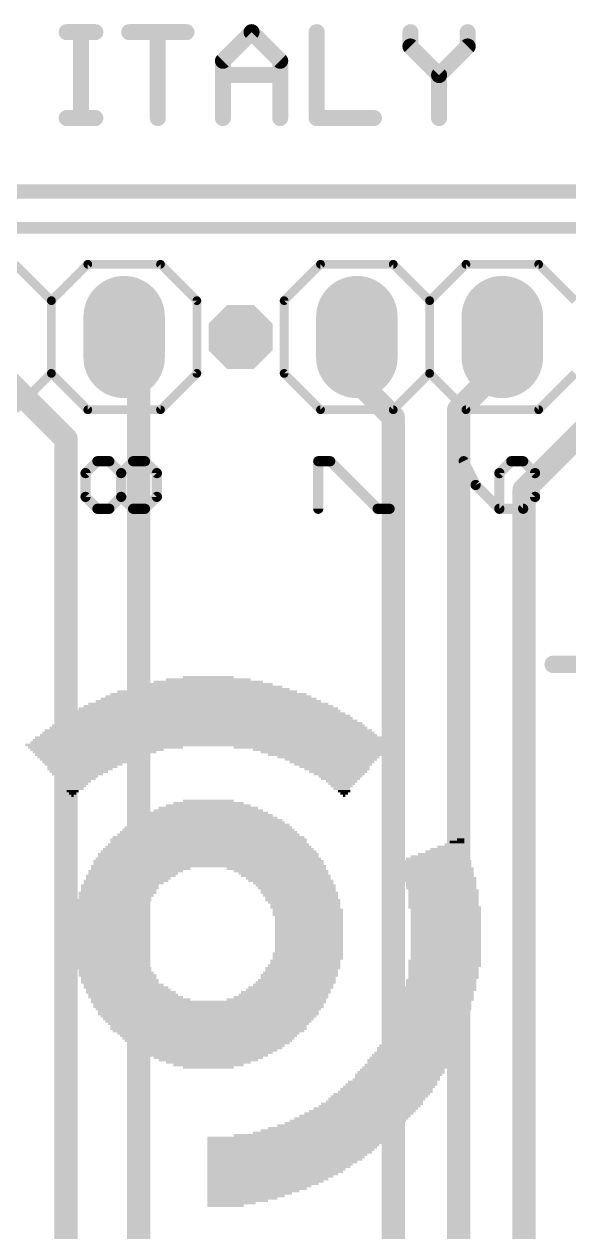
# Model space of a CAD drawing. Extents: x -20 to 130, y -23 to 56.
# Drawn here: x 39.91 to 49.42, y 35.18 to 56.26 of the extents above; entities that cross this region are included whole.
import ezdxf

# ---------------------------------------------------------------- set-up
doc = ezdxf.new("R2010")
doc.units = 0
for name, color, linetype in [('1', 22, 'CONTINUOUS'), ('16', 175, 'CONTINUOUS'), ('17', 82, 'CONTINUOUS'), ('18', 2, 'CONTINUOUS'), ('20', 7, 'CONTINUOUS'), ('21', 253, 'CONTINUOUS')]:
    doc.layers.add(name, color=color, linetype=linetype)

# ---------------------------------------------------------------- blocks, each defined once
blk = doc.blocks.new('RECT')
blk.add_solid([(-0.5, -0.5), (0.5, -0.5), (-0.5, 0.5), (0.5, 0.5)])
blk = doc.blocks.new('LONGP50')
at = {"const_width": 1}
blk.add_lwpolyline([(-0.25, 0), (0.25, 0)], dxfattribs=at)
at = {"const_width": 0.5}
for points in [[(-0.25, 0.25, 1), (-0.25, -0.25)], [(0.25, -0.25, 1), (0.25, 0.25)]]:
    blk.add_lwpolyline(points, format="xyb", dxfattribs=at)
blk = doc.blocks.new('OCTAGONV')
at = {"const_width": 0.5}
blk.add_lwpolyline([(-0.25, -0.1036), (-0.25, 0.1036), (-0.1036, 0.25), (0.1036, 0.25), (0.25, 0.1036), (0.25, -0.1036), (0.1036, -0.25), (-0.1036, -0.25), (-0.25, -0.1036), (-0.25, 0.1036)], dxfattribs=at)

msp = doc.modelspace()

# ---------------------------------------------------------------- linework, layer by layer
at = {"layer": '1', "const_width": 0.2032}
msp.add_lwpolyline([(0.635, 52.705), (67.945, 52.705)], dxfattribs=at)
at = {"layer": '16'}
for points, const_width in [([(0.635, 52.705), (67.691, 52.705)], 0.2032), ([(41.656, 50.292), (41.656, 50.8)], 0.4064), ([(45.72, 50.038), (45.72, 50.8)], 0.4064), ([(48.26, 50.292), (48.26, 50.8)], 0.4064), ([(40.64, 49.022), (39.116, 50.546)], 0.4064), ([(41.91, 50.546), (41.656, 50.292)], 0.4064), ([(41.91, 29.845), (41.91, 50.546)], 0.4064), ([(47.498, 49.53), (48.26, 50.292)], 0.4064), ([(48.641, 48.133), (50.8, 50.292)], 0.4064), ([(46.355, 49.403), (45.72, 50.038)], 0.4064), ([(46.355, 33.02), (46.355, 49.403)], 0.4064), ([(47.498, 32.893), (47.498, 49.53)], 0.4064), ([(40.64, 29.845), (40.64, 49.022)], 0.4064), ([(48.641, 32.766), (48.641, 48.133)], 0.4064)]:
    msp.add_lwpolyline(points, dxfattribs=dict(at, const_width=const_width))
at = {"layer": '16', "const_width": 0.2032}
for points in [[(41.7576, 50.8, 1), (41.5544, 50.8)], [(45.8216, 50.8, 1), (45.6184, 50.8)], [(48.3616, 50.8, 1), (48.1584, 50.8)], [(42.0116, 50.546, 1), (41.8084, 50.546)], [(41.9818, 50.4742, 1), (41.8382, 50.6178)], [(41.5544, 50.292, 1), (41.7576, 50.292)], [(41.5842, 50.3638, 1), (41.7278, 50.2202)], [(48.1584, 50.292, 1), (48.3616, 50.292)], [(48.3318, 50.2202, 1), (48.1882, 50.3638)], [(45.7918, 50.1098, 1), (45.6482, 49.9662)], [(45.6184, 50.038, 1), (45.8216, 50.038)], [(46.4566, 49.403, 1), (46.2534, 49.403)], [(46.2832, 49.3312, 1), (46.4268, 49.4748)], [(47.5996, 49.53, 1), (47.3964, 49.53)], [(47.4262, 49.6018, 1), (47.5698, 49.4582)], [(40.7416, 49.022, 1), (40.5384, 49.022)], [(40.5682, 48.9502, 1), (40.7118, 49.0938)], [(48.7426, 48.133, 1), (48.5394, 48.133)], [(48.5692, 48.2048, 1), (48.7128, 48.0612)]]:
    msp.add_lwpolyline(points, format="xyb", dxfattribs=at)
at = {"layer": '20', "const_width": 0.254}
msp.add_lwpolyline([(1, 53.34), (64.516, 53.34)], dxfattribs=at)
at = {"layer": '21'}
for points, const_width in [([(40.6527, 56.1226), (41.1527, 56.1226)], 0.2794), ([(40.9027, 54.6227), (40.9027, 56.1226)], 0.2794), ([(41.7441, 56.1226), (42.7441, 56.1226)], 0.2794), ([(42.2441, 54.6227), (42.2441, 56.1226)], 0.2794), ([(43.3813, 55.6226), (43.8813, 56.1226)], 0.2794), ([(43.8813, 56.1226), (44.3812, 55.6226)], 0.2794), ([(45.0185, 56.1226), (45.0185, 54.6227)], 0.2794), ([(46.6556, 56.1226), (46.6556, 55.8726)], 0.2794), ([(47.6555, 55.8726), (47.6555, 56.1226)], 0.2794), ([(46.6556, 55.8726), (47.1556, 55.3726)], 0.2794), ([(47.1556, 55.3726), (47.6555, 55.8726)], 0.2794), ([(43.3813, 54.6227), (43.3813, 55.6226)], 0.2794), ([(44.3812, 55.6226), (44.3812, 54.6227)], 0.2794), ([(43.3813, 55.3726), (44.3812, 55.3726)], 0.2794), ([(47.1556, 55.3726), (47.1556, 54.6227)], 0.2794), ([(40.6527, 54.6227), (41.1527, 54.6227)], 0.2794), ([(45.0185, 54.6227), (46.0184, 54.6227)], 0.2794), ([(39.751, 52.07), (40.386, 51.435)], 0.1524), ([(40.386, 51.435), (41.021, 52.07)], 0.1524), ([(41.021, 52.07), (42.291, 52.07)], 0.1524), ([(42.926, 51.435), (42.291, 52.07)], 0.1524), ([(44.45, 51.435), (45.085, 52.07)], 0.1524), ([(45.085, 52.07), (46.355, 52.07)], 0.1524), ([(46.99, 51.435), (46.355, 52.07)], 0.1524), ([(46.99, 51.435), (47.625, 52.07)], 0.1524), ([(47.625, 52.07), (48.895, 52.07)], 0.1524), ([(49.53, 51.435), (48.895, 52.07)], 0.1524), ([(40.386, 50.165), (40.386, 51.435)], 0.1524), ([(42.926, 50.165), (42.926, 51.435)], 0.1524), ([(44.45, 50.165), (44.45, 51.435)], 0.1524), ([(46.99, 50.165), (46.99, 51.435)], 0.1524), ([(40.386, 50.165), (39.751, 49.53)], 0.1524), ([(41.021, 49.53), (40.386, 50.165)], 0.1524), ([(42.291, 49.53), (42.926, 50.165)], 0.1524), ([(45.085, 49.53), (44.45, 50.165)], 0.1524), ([(46.355, 49.53), (46.99, 50.165)], 0.1524), ([(47.625, 49.53), (46.99, 50.165)], 0.1524), ([(48.895, 49.53), (49.53, 50.165)], 0.1524), ([(42.291, 49.53), (41.021, 49.53)], 0.1524), ([(46.355, 49.53), (45.085, 49.53)], 0.1524), ([(48.895, 49.53), (47.625, 49.53)], 0.1524), ([(40.9818, 48.424), (41.1894, 48.6316)], 0.1778), ([(41.1894, 48.6316), (41.3971, 48.6316)], 0.1778), ([(41.3971, 48.6316), (41.6047, 48.424)], 0.1778), ([(41.6047, 48.424), (41.8123, 48.6316)], 0.1778), ([(41.8123, 48.6316), (42.0199, 48.6316)], 0.1778), ([(42.0199, 48.6316), (42.2275, 48.424)], 0.1778), ([(45.0458, 47.8012), (45.0458, 48.6316)], 0.1778), ([(45.0458, 48.6316), (45.2534, 48.6316)], 0.1778), ([(45.2534, 48.6316), (46.0839, 47.8012)], 0.1778), ([(47.5858, 48.6316), (47.7934, 48.2164)], 0.1778), ([(48.4163, 48.6316), (48.2087, 48.424)], 0.1778), ([(48.6239, 48.6316), (48.4163, 48.6316)], 0.1778), ([(48.8315, 48.424), (48.6239, 48.6316)], 0.1778), ([(40.9818, 48.0088), (40.9818, 48.424)], 0.1778), ([(41.6047, 48.0088), (41.6047, 48.424)], 0.1778), ([(42.2275, 48.424), (42.2275, 48.0088)], 0.1778), ([(48.2087, 48.424), (48.2087, 47.8012)], 0.1778), ([(48.8315, 48.0088), (48.8315, 48.424)], 0.1778), ([(47.7934, 48.2164), (48.2087, 47.8012)], 0.1778), ([(41.1894, 47.8012), (40.9818, 48.0088)], 0.1778), ([(41.6047, 48.0088), (41.3971, 47.8012)], 0.1778), ([(41.8123, 47.8012), (41.6047, 48.0088)], 0.1778), ([(42.2275, 48.0088), (42.0199, 47.8012)], 0.1778), ([(48.6239, 47.8012), (48.8315, 48.0088)], 0.1778), ([(41.3971, 47.8012), (41.1894, 47.8012)], 0.1778), ([(42.0199, 47.8012), (41.8123, 47.8012)], 0.1778), ([(46.0839, 47.8012), (46.2915, 47.8012)], 0.1778), ([(48.2087, 47.8012), (48.6239, 47.8012)], 0.1778), ([(57.277, 45.085), (49.149, 45.085)], 0.3048)]:
    msp.add_lwpolyline(points, dxfattribs=dict(at, const_width=const_width))
for points, const_width in [([(40.6527, 56.1924, 1), (40.6527, 56.0527)], 0.1397), ([(40.9725, 56.1226, 1), (40.8328, 56.1226)], 0.1397), ([(41.1527, 56.0527, 1), (41.1527, 56.1924)], 0.1397), ([(41.7441, 56.1924, 1), (41.7441, 56.0527)], 0.1397), ([(42.3139, 56.1226, 1), (42.1742, 56.1226)], 0.1397), ([(42.7441, 56.0527, 1), (42.7441, 56.1924)], 0.1397), ([(43.9306, 56.172, 1), (43.8319, 56.0732)], 0.1397), ([(43.9306, 56.0732, 1), (43.8319, 56.172)], 0.1397), ([(45.0883, 56.1226, 1), (44.9486, 56.1226)], 0.1397), ([(46.7255, 56.1226, 1), (46.5858, 56.1226)], 0.1397), ([(47.7254, 56.1226, 1), (47.5857, 56.1226)], 0.1397), ([(46.705, 55.922, 1), (46.6062, 55.8232)], 0.1397), ([(46.5858, 55.8726, 1), (46.7255, 55.8726)], 0.1397), ([(47.5857, 55.8726, 1), (47.7254, 55.8726)], 0.1397), ([(47.7049, 55.8232, 1), (47.6061, 55.922)], 0.1397), ([(43.4511, 55.6226, 1), (43.3114, 55.6226)], 0.1397), ([(43.3319, 55.672, 1), (43.4307, 55.5732)], 0.1397), ([(44.4511, 55.6226, 1), (44.3114, 55.6226)], 0.1397), ([(44.3318, 55.5732, 1), (44.4306, 55.672)], 0.1397), ([(43.3813, 55.4425, 1), (43.3813, 55.3028)], 0.1397), ([(44.3812, 55.3028, 1), (44.3812, 55.4425)], 0.1397), ([(47.2254, 55.3726, 1), (47.0857, 55.3726)], 0.1397), ([(47.1062, 55.422, 1), (47.205, 55.3232)], 0.1397), ([(47.1062, 55.3232, 1), (47.205, 55.422)], 0.1397), ([(40.6527, 54.6926, 1), (40.6527, 54.5528)], 0.1397), ([(40.8328, 54.6227, 1), (40.9725, 54.6227)], 0.1397), ([(41.1527, 54.5528, 1), (41.1527, 54.6926)], 0.1397), ([(42.1742, 54.6227, 1), (42.3139, 54.6227)], 0.1397), ([(43.3114, 54.6227, 1), (43.4511, 54.6227)], 0.1397), ([(44.3114, 54.6227, 1), (44.4511, 54.6227)], 0.1397), ([(45.0185, 54.6926, 1), (45.0185, 54.5528)], 0.1397), ([(44.9486, 54.6227, 1), (45.0883, 54.6227)], 0.1397), ([(46.0184, 54.5528, 1), (46.0184, 54.6926)], 0.1397), ([(47.0857, 54.6227, 1), (47.2254, 54.6227)], 0.1397), ([(41.021, 52.1081, 1), (41.021, 52.0319)], 0.0762), ([(41.0479, 52.0431, 1), (40.9941, 52.0969)], 0.0762), ([(42.3179, 52.0969, 1), (42.2641, 52.0431)], 0.0762), ([(42.291, 52.0319, 1), (42.291, 52.1081)], 0.0762), ([(45.085, 52.1081, 1), (45.085, 52.0319)], 0.0762), ([(45.1119, 52.0431, 1), (45.0581, 52.0969)], 0.0762), ([(46.3819, 52.0969, 1), (46.3281, 52.0431)], 0.0762), ([(46.355, 52.0319, 1), (46.355, 52.1081)], 0.0762), ([(47.625, 52.1081, 1), (47.625, 52.0319)], 0.0762), ([(47.6519, 52.0431, 1), (47.5981, 52.0969)], 0.0762), ([(48.9219, 52.0969, 1), (48.8681, 52.0431)], 0.0762), ([(48.895, 52.0319, 1), (48.895, 52.1081)], 0.0762), ([(40.4241, 51.435, 1), (40.3479, 51.435)], 0.0762), ([(40.3591, 51.4619, 1), (40.4129, 51.4081)], 0.0762), ([(40.3591, 51.4081, 1), (40.4129, 51.4619)], 0.0762), ([(42.9641, 51.435, 1), (42.8879, 51.435)], 0.0762), ([(42.8991, 51.4081, 1), (42.9529, 51.4619)], 0.0762), ([(44.4881, 51.435, 1), (44.4119, 51.435)], 0.0762), ([(44.4231, 51.4619, 1), (44.4769, 51.4081)], 0.0762), ([(47.0281, 51.435, 1), (46.9519, 51.435)], 0.0762), ([(46.9631, 51.4619, 1), (47.0169, 51.4081)], 0.0762), ([(46.9631, 51.4081, 1), (47.0169, 51.4619)], 0.0762), ([(40.3479, 50.165, 1), (40.4241, 50.165)], 0.0762), ([(40.4129, 50.1919, 1), (40.3591, 50.1381)], 0.0762), ([(40.4129, 50.1381, 1), (40.3591, 50.1919)], 0.0762), ([(42.8879, 50.165, 1), (42.9641, 50.165)], 0.0762), ([(42.9529, 50.1381, 1), (42.8991, 50.1919)], 0.0762), ([(44.4119, 50.165, 1), (44.4881, 50.165)], 0.0762), ([(44.4769, 50.1919, 1), (44.4231, 50.1381)], 0.0762), ([(46.9519, 50.165, 1), (47.0281, 50.165)], 0.0762), ([(47.0169, 50.1919, 1), (46.9631, 50.1381)], 0.0762), ([(47.0169, 50.1381, 1), (46.9631, 50.1919)], 0.0762), ([(41.021, 49.5681, 1), (41.021, 49.4919)], 0.0762), ([(40.9941, 49.5031, 1), (41.0479, 49.5569)], 0.0762), ([(42.2641, 49.5569, 1), (42.3179, 49.5031)], 0.0762), ([(42.291, 49.4919, 1), (42.291, 49.5681)], 0.0762), ([(45.085, 49.5681, 1), (45.085, 49.4919)], 0.0762), ([(45.0581, 49.5031, 1), (45.1119, 49.5569)], 0.0762), ([(46.3281, 49.5569, 1), (46.3819, 49.5031)], 0.0762), ([(46.355, 49.4919, 1), (46.355, 49.5681)], 0.0762), ([(47.625, 49.5681, 1), (47.625, 49.4919)], 0.0762), ([(47.5981, 49.5031, 1), (47.6519, 49.5569)], 0.0762), ([(48.8681, 49.5569, 1), (48.9219, 49.5031)], 0.0762), ([(48.895, 49.4919, 1), (48.895, 49.5681)], 0.0762), ([(41.1894, 48.6761, 1), (41.1894, 48.5872)], 0.0889), ([(41.2209, 48.6002, 1), (41.158, 48.663)], 0.0889), ([(41.4285, 48.663, 1), (41.3656, 48.6002)], 0.0889), ([(41.3971, 48.5872, 1), (41.3971, 48.6761)], 0.0889), ([(41.8123, 48.6761, 1), (41.8123, 48.5872)], 0.0889), ([(41.8437, 48.6002, 1), (41.7809, 48.663)], 0.0889), ([(42.0513, 48.663, 1), (41.9885, 48.6002)], 0.0889), ([(42.0199, 48.5872, 1), (42.0199, 48.6761)], 0.0889), ([(45.0458, 48.6761, 1), (45.0458, 48.5872)], 0.0889), ([(45.0903, 48.6316, 1), (45.0014, 48.6316)], 0.0889), ([(45.2849, 48.663, 1), (45.222, 48.6002)], 0.0889), ([(45.2534, 48.5872, 1), (45.2534, 48.6761)], 0.0889), ([(47.6256, 48.6515, 1), (47.5461, 48.6117)], 0.0889), ([(48.4163, 48.6761, 1), (48.4163, 48.5872)], 0.0889), ([(48.4477, 48.6002, 1), (48.3849, 48.663)], 0.0889), ([(48.6553, 48.663, 1), (48.5925, 48.6002)], 0.0889), ([(48.6239, 48.5872, 1), (48.6239, 48.6761)], 0.0889), ([(41.0263, 48.424, 1), (40.9374, 48.424)], 0.0889), ([(40.9504, 48.4554, 1), (41.0133, 48.3926)], 0.0889), ([(41.6491, 48.424, 1), (41.5602, 48.424)], 0.0889), ([(41.5732, 48.4554, 1), (41.6361, 48.3926)], 0.0889), ([(41.5732, 48.3926, 1), (41.6361, 48.4554)], 0.0889), ([(42.2719, 48.424, 1), (42.1831, 48.424)], 0.0889), ([(42.1961, 48.3926, 1), (42.2589, 48.4554)], 0.0889), ([(48.2531, 48.424, 1), (48.1642, 48.424)], 0.0889), ([(48.1772, 48.4554, 1), (48.2401, 48.3926)], 0.0889), ([(48.876, 48.424, 1), (48.7871, 48.424)], 0.0889), ([(48.8001, 48.3926, 1), (48.8629, 48.4554)], 0.0889), ([(47.8249, 48.2478, 1), (47.762, 48.185)], 0.0889), ([(41.0133, 48.0402, 1), (40.9504, 47.9774)], 0.0889), ([(41.6361, 48.0402, 1), (41.5732, 47.9774)], 0.0889), ([(41.6361, 47.9774, 1), (41.5732, 48.0402)], 0.0889), ([(42.2589, 47.9774, 1), (42.1961, 48.0402)], 0.0889), ([(47.7537, 48.1965, 1), (47.8332, 48.2363)], 0.0889), ([(48.8629, 47.9774, 1), (48.8001, 48.0402)], 0.0889), ([(40.9374, 48.0088, 1), (41.0263, 48.0088)], 0.0889), ([(41.1894, 47.8456, 1), (41.1894, 47.7567)], 0.0889), ([(41.158, 47.7697, 1), (41.2209, 47.8326)], 0.0889), ([(41.3656, 47.8326, 1), (41.4285, 47.7697)], 0.0889), ([(41.3971, 47.7567, 1), (41.3971, 47.8456)], 0.0889), ([(41.5602, 48.0088, 1), (41.6491, 48.0088)], 0.0889), ([(41.8123, 47.8456, 1), (41.8123, 47.7567)], 0.0889), ([(41.7809, 47.7697, 1), (41.8437, 47.8326)], 0.0889), ([(41.9885, 47.8326, 1), (42.0513, 47.7697)], 0.0889), ([(42.0199, 47.7567, 1), (42.0199, 47.8456)], 0.0889), ([(42.1831, 48.0088, 1), (42.2719, 48.0088)], 0.0889), ([(46.0839, 47.8456, 1), (46.0839, 47.7567)], 0.0889), ([(46.0525, 47.7697, 1), (46.1153, 47.8326)], 0.0889), ([(46.2915, 47.7567, 1), (46.2915, 47.8456)], 0.0889), ([(48.2087, 47.8456, 1), (48.2087, 47.7567)], 0.0889), ([(48.1772, 47.7697, 1), (48.2401, 47.8326)], 0.0889), ([(48.5925, 47.8326, 1), (48.6553, 47.7697)], 0.0889), ([(48.6239, 47.7567, 1), (48.6239, 47.8456)], 0.0889), ([(48.7871, 48.0088, 1), (48.876, 48.0088)], 0.0889), ([(45.0014, 47.8012, 1), (45.0903, 47.8012)], 0.0889), ([(48.1642, 47.8012, 1), (48.2531, 47.8012)], 0.0889), ([(49.149, 45.1612, 1), (49.149, 45.0088)], 0.1524)]:
    msp.add_lwpolyline(points, format="xyb", dxfattribs=dict(at, const_width=const_width))

# ---------------------------------------------------------------- block references
at = {"layer": '17', "xscale": 1.4224, "yscale": 1.4224, "rotation": 270}
for p in [(41.656, 50.8), (41.656, 50.8), (45.72, 50.8), (45.72, 50.8), (48.26, 50.8), (48.26, 50.8)]:
    msp.add_blockref('LONGP50', p, dxfattribs=at)
at = {"layer": '18', "xscale": 1.1176, "yscale": 1.1176}
msp.add_blockref('OCTAGONV', (43.688, 50.8), dxfattribs=at)
msp.add_blockref('OCTAGONV', (43.688, 50.8), dxfattribs=at)
at = {"layer": '21'}
for p, xscale, yscale in [((43.1279, 44.704), 2.5832, 0.0213), ((43.1063, 44.7463), 2.286, 0.0211), ((43.1063, 44.7252), 2.286, 0.0211), ((43.1267, 44.7887), 1.905, 0.0211), ((43.1267, 44.7675), 1.905, 0.0213), ((43.1279, 44.831), 1.4808, 0.0213), ((43.1279, 44.8098), 1.4808, 0.0211), ((43.1267, 44.8733), 0.889, 0.0211), ((43.1267, 44.8522), 0.889, 0.0211), ((43.1279, 44.4923), 3.7668, 0.0211), ((43.1279, 44.5347), 3.5992, 0.0211), ((43.1279, 44.5135), 3.5992, 0.0213), ((43.1267, 44.577), 3.429, 0.0213), ((43.1267, 44.5558), 3.429, 0.0211), ((43.1063, 44.6193), 3.1344, 0.0211), ((43.1063, 44.5982), 3.1344, 0.0211), ((43.1279, 44.6617), 2.8372, 0.0211), ((43.1279, 44.6405), 2.8372, 0.0213), ((43.1279, 44.6828), 2.5832, 0.0211), ((43.1267, 44.2807), 4.6126, 0.0211), ((43.1279, 44.323), 4.5288, 0.0213), ((43.1279, 44.3018), 4.5288, 0.0211), ((43.1279, 44.3653), 4.3612, 0.0211), ((43.1279, 44.3442), 4.3612, 0.0211), ((43.1267, 44.4077), 4.191, 0.0211), ((43.1267, 44.3865), 4.191, 0.0213), ((43.1267, 44.45), 3.937, 0.0213), ((43.1267, 44.4288), 3.937, 0.0211), ((43.1279, 44.4712), 3.7668, 0.0211), ((43.1279, 44.069), 5.3772, 0.0213), ((43.1267, 44.1113), 5.207, 0.0211), ((43.1267, 44.0902), 5.207, 0.0211), ((43.1279, 44.1537), 5.0368, 0.0211), ((43.1279, 44.1325), 5.0368, 0.0213), ((43.1267, 44.196), 4.953, 0.0213), ((43.1267, 44.1748), 4.953, 0.0211), ((43.1267, 44.2383), 4.7854, 0.0211), ((43.1267, 44.2172), 4.7854, 0.0211), ((43.1267, 44.2595), 4.6126, 0.0213), ((43.1279, 43.8573), 5.8852, 0.0211), ((43.1279, 43.8997), 5.7988, 0.0211), ((43.1279, 43.8785), 5.7988, 0.0213), ((43.1267, 43.942), 5.715, 0.0213), ((43.1267, 43.9208), 5.715, 0.0211), ((43.1279, 43.9843), 5.5448, 0.0211), ((43.1279, 43.9632), 5.5448, 0.0211), ((43.1267, 44.0267), 5.461, 0.0211), ((43.1267, 44.0055), 5.461, 0.0213), ((43.1279, 44.0478), 5.3772, 0.0211), ((43.1063, 43.688), 6.35, 0.0213), ((43.1063, 43.6668), 6.35, 0.0211), ((41.3283, 43.6457), 2.7076, 0.0211), ((43.1267, 43.7303), 6.223, 0.0211), ((43.1267, 43.7092), 6.223, 0.0211), ((43.1279, 43.7727), 6.1392, 0.0211), ((43.1279, 43.7515), 6.1392, 0.0213), ((43.1279, 43.815), 6.0528, 0.0213), ((43.1279, 43.7938), 6.0528, 0.0211), ((43.1279, 43.8362), 5.8852, 0.0211), ((44.9263, 43.6457), 2.7102, 0.0211), ((41.3283, 43.6245), 2.7076, 0.0213), ((41.1797, 43.6033), 2.3292, 0.0211), ((41.1797, 43.5822), 2.3292, 0.0211), ((41.1378, 43.561), 2.159, 0.0213), ((41.1378, 43.5398), 2.159, 0.0211), ((41.0959, 43.5187), 1.9888, 0.0211), ((41.0959, 43.4975), 1.9888, 0.0213), ((41.0312, 43.4763), 1.778, 0.0211), ((41.0312, 43.4552), 1.778, 0.0211), ((40.9893, 43.434), 1.6078, 0.0213), ((44.9263, 43.6245), 2.7102, 0.0213), ((45.0736, 43.6033), 2.3292, 0.0211), ((45.0736, 43.5822), 2.3292, 0.0211), ((45.118, 43.561), 2.159, 0.0213), ((45.118, 43.5398), 2.159, 0.0211), ((45.1599, 43.5187), 1.9888, 0.0211), ((45.1599, 43.4975), 1.9888, 0.0213), ((45.2222, 43.4763), 1.778, 0.0211), ((45.2222, 43.4552), 1.778, 0.0211), ((45.2653, 43.434), 1.6104, 0.0213), ((40.9893, 43.4128), 1.6078, 0.0211), ((40.9689, 43.3917), 1.4808, 0.0211), ((40.9689, 43.3705), 1.4808, 0.0213), ((40.9473, 43.3493), 1.3564, 0.0211), ((40.9473, 43.3282), 1.3564, 0.0211), ((40.8838, 43.2647), 1.143, 0.0211), ((40.8838, 43.2435), 1.143, 0.0213), ((40.9258, 43.307), 1.2268, 0.0213), ((40.9258, 43.2858), 1.2268, 0.0211), ((40.8635, 43.2223), 1.016, 0.0211), ((45.2653, 43.4128), 1.6104, 0.0211), ((45.2869, 43.3917), 1.4808, 0.0211), ((45.2869, 43.3705), 1.4808, 0.0213), ((45.3073, 43.3493), 1.3538, 0.0211), ((45.3073, 43.3282), 1.3538, 0.0211), ((45.3288, 43.307), 1.2294, 0.0213), ((45.3288, 43.2858), 1.2294, 0.0211), ((45.372, 43.2647), 1.143, 0.0211), ((45.372, 43.2435), 1.143, 0.0213), ((45.3923, 43.2223), 1.016, 0.0211), ((40.8635, 43.2012), 1.016, 0.0211), ((40.8407, 43.18), 0.889, 0.0213), ((40.8407, 43.1588), 0.889, 0.0211), ((40.8203, 43.1377), 0.762, 0.0211), ((40.8203, 43.1165), 0.762, 0.0213), ((40.8203, 43.0953), 0.6756, 0.0211), ((40.8203, 43.0742), 0.6756, 0.0211), ((40.7988, 43.053), 0.5512, 0.0213), ((40.7988, 43.0318), 0.5512, 0.0211), ((40.7988, 43.0107), 0.4648, 0.0211), ((45.3923, 43.2012), 1.016, 0.0211), ((45.4127, 43.18), 0.889, 0.0213), ((45.4127, 43.1588), 0.889, 0.0211), ((45.4355, 43.1377), 0.762, 0.0211), ((45.4355, 43.1165), 0.762, 0.0213), ((45.4342, 43.0953), 0.6782, 0.0211), ((45.4342, 43.0742), 0.6782, 0.0211), ((45.4558, 43.053), 0.5486, 0.0213), ((45.4558, 43.0318), 0.5486, 0.0211), ((45.4558, 43.0107), 0.4674, 0.0211), ((40.7988, 42.9895), 0.4648, 0.0213), ((40.8, 42.9683), 0.381, 0.0211), ((40.8, 42.9472), 0.381, 0.0211), ((40.7568, 42.8837), 0.2134, 0.0211), ((40.7568, 42.8625), 0.2134, 0.0213), ((40.7988, 42.926), 0.2972, 0.0213), ((40.7988, 42.9048), 0.2972, 0.0211), ((40.7568, 42.8413), 0.127, 0.0211), ((40.7568, 42.8202), 0.127, 0.0211), ((40.7556, 42.799), 0.0432, 0.0213), ((45.4558, 42.9895), 0.4674, 0.0213), ((45.4558, 42.9683), 0.381, 0.0211), ((45.4558, 42.9472), 0.381, 0.0211), ((45.4558, 42.926), 0.2946, 0.0213), ((45.4558, 42.9048), 0.2946, 0.0211), ((45.4978, 42.8837), 0.2108, 0.0211), ((45.4978, 42.8625), 0.2108, 0.0213), ((45.4978, 42.8413), 0.1295, 0.0211), ((45.4978, 42.8202), 0.1295, 0.0211), ((45.4978, 42.799), 0.0432, 0.0213), ((40.7556, 42.7778), 0.0432, 0.0211), ((43.1279, 42.5873), 1.7348, 0.0211), ((43.1279, 42.6297), 1.4808, 0.0211), ((43.1279, 42.6085), 1.4808, 0.0213), ((43.1279, 42.672), 1.2268, 0.0213), ((43.1279, 42.6508), 1.2268, 0.0211), ((43.1267, 42.7143), 0.889, 0.0211), ((43.1267, 42.6932), 0.889, 0.0211), ((45.4978, 42.7778), 0.0432, 0.0211), ((43.1279, 42.3757), 2.5832, 0.0211), ((43.1267, 42.418), 2.413, 0.0213), ((43.1267, 42.3968), 2.413, 0.0211), ((43.1279, 42.4603), 2.2428, 0.0211), ((43.1279, 42.4392), 2.2428, 0.0211), ((43.1279, 42.5027), 2.0752, 0.0211), ((43.1279, 42.4815), 2.0752, 0.0213), ((43.1267, 42.545), 1.905, 0.0213), ((43.1267, 42.5238), 1.905, 0.0211), ((43.1279, 42.5662), 1.7348, 0.0211), ((43.1279, 42.164), 3.0912, 0.0213), ((43.1279, 42.2063), 3.0048, 0.0211), ((43.1279, 42.1852), 3.0048, 0.0211), ((43.1267, 42.2487), 2.921, 0.0211), ((43.1267, 42.2275), 2.921, 0.0213), ((43.1279, 42.291), 2.8372, 0.0213), ((43.1279, 42.2698), 2.8372, 0.0211), ((43.1267, 42.3333), 2.667, 0.0211), ((43.1267, 42.3122), 2.667, 0.0211), ((43.1279, 42.3545), 2.5832, 0.0213), ((43.1279, 41.9523), 3.5128, 0.0211), ((43.1267, 42.037), 3.429, 0.0213), ((43.1267, 42.0158), 3.429, 0.0211), ((43.1267, 41.9947), 3.429, 0.0211), ((43.1267, 41.9735), 3.429, 0.0213), ((43.1279, 42.0793), 3.3452, 0.0211), ((43.1279, 42.0582), 3.3452, 0.0211), ((43.1267, 42.1217), 3.175, 0.0211), ((43.1267, 42.1005), 3.175, 0.0213), ((43.1279, 42.1428), 3.0912, 0.0211), ((47.4243, 41.9523), 0.3404, 0.0211), ((47.4675, 41.9947), 0.254, 0.0211), ((47.4675, 41.9735), 0.254, 0.0213), ((47.531, 42.037), 0.127, 0.0213), ((47.531, 42.0158), 0.127, 0.0211), ((43.1279, 41.783), 3.8532, 0.0213), ((43.1279, 41.7618), 3.8532, 0.0211), ((43.1279, 41.7407), 3.8532, 0.0211), ((43.1279, 41.8253), 3.7668, 0.0211), ((43.1279, 41.8042), 3.7668, 0.0211), ((43.1267, 41.8677), 3.683, 0.0211), ((43.1267, 41.8465), 3.683, 0.0213), ((43.1279, 41.91), 3.5992, 0.0213), ((43.1279, 41.8888), 3.5992, 0.0211), ((43.1279, 41.9312), 3.5128, 0.0211), ((47.1703, 41.7407), 1.016, 0.0211), ((47.2338, 41.783), 0.889, 0.0213), ((47.2338, 41.7618), 0.889, 0.0211), ((47.2758, 41.8253), 0.7188, 0.0211), ((47.2758, 41.8042), 0.7188, 0.0211), ((47.3177, 41.8677), 0.635, 0.0211), ((47.3177, 41.8465), 0.635, 0.0213), ((47.3812, 41.91), 0.508, 0.0213), ((47.3812, 41.8888), 0.508, 0.0211), ((47.4243, 41.9312), 0.3404, 0.0211), ((43.1279, 41.5713), 4.1072, 0.0211), ((43.1279, 41.5502), 4.1072, 0.0211), ((41.9417, 41.529), 1.7348, 0.0213), ((43.1279, 41.656), 4.0208, 0.0213), ((43.1279, 41.6348), 4.0208, 0.0211), ((43.1279, 41.6137), 4.0208, 0.0211), ((43.1279, 41.5925), 4.0208, 0.0213), ((43.1267, 41.6983), 3.937, 0.0211), ((43.1267, 41.6772), 3.937, 0.0211), ((43.1279, 41.7195), 3.8532, 0.0213), ((44.3128, 41.529), 1.7374, 0.0213), ((47.0865, 41.656), 1.27, 0.0213), ((47.0865, 41.6348), 1.27, 0.0211), ((47.0865, 41.6137), 1.27, 0.0211), ((47.0865, 41.5925), 1.27, 0.0213), ((47.1068, 41.5713), 1.2294, 0.0211), ((47.1068, 41.5502), 1.2294, 0.0211), ((47.1272, 41.529), 1.27, 0.0213), ((47.1284, 41.6983), 1.0998, 0.0211), ((47.1284, 41.6772), 1.0998, 0.0211), ((47.1703, 41.7195), 1.016, 0.0213), ((41.6878, 41.3173), 1.4808, 0.0211), ((41.7728, 41.402), 1.5646, 0.0213), ((41.7728, 41.3808), 1.5646, 0.0211), ((41.7309, 41.3597), 1.4808, 0.0211), ((41.7309, 41.3385), 1.4808, 0.0213), ((41.8567, 41.4867), 1.651, 0.0211), ((41.8567, 41.4655), 1.651, 0.0213), ((41.8148, 41.4443), 1.5672, 0.0211), ((41.8148, 41.4232), 1.5672, 0.0211), ((41.9417, 41.5078), 1.7348, 0.0211), ((44.3128, 41.5078), 1.7374, 0.0211), ((44.3967, 41.4867), 1.651, 0.0211), ((44.3967, 41.4655), 1.651, 0.0213), ((44.4398, 41.4443), 1.5646, 0.0211), ((44.4398, 41.4232), 1.5646, 0.0211), ((44.4818, 41.402), 1.5672, 0.0213), ((44.4818, 41.3808), 1.5672, 0.0211), ((44.5237, 41.3597), 1.4834, 0.0211), ((44.5237, 41.3385), 1.4834, 0.0213), ((44.5668, 41.3173), 1.4834, 0.0211), ((47.1272, 41.5078), 1.27, 0.0211), ((47.1272, 41.4867), 1.27, 0.0211), ((47.1272, 41.4655), 1.27, 0.0213), ((47.1272, 41.4443), 1.27, 0.0211), ((47.1272, 41.4232), 1.27, 0.0211), ((47.1487, 41.402), 1.2268, 0.0213), ((47.1487, 41.3808), 1.2268, 0.0211), ((47.1703, 41.3597), 1.27, 0.0211), ((47.1703, 41.3385), 1.27, 0.0213), ((47.1703, 41.3173), 1.27, 0.0211), ((41.5404, 41.1057), 1.3538, 0.0211), ((41.5823, 41.2327), 1.3564, 0.0211), ((41.5823, 41.2115), 1.3564, 0.0213), ((41.5823, 41.1903), 1.3564, 0.0211), ((41.5823, 41.1692), 1.3564, 0.0211), ((41.5607, 41.148), 1.3132, 0.0213), ((41.5607, 41.1268), 1.3132, 0.0211), ((41.6458, 41.275), 1.397, 0.0213), ((41.6458, 41.2538), 1.397, 0.0211), ((41.6878, 41.2962), 1.4808, 0.0211), ((44.5668, 41.2962), 1.4834, 0.0211), ((44.6088, 41.275), 1.3995, 0.0213), ((44.6088, 41.2538), 1.3995, 0.0211), ((44.6507, 41.2327), 1.397, 0.0211), ((44.6507, 41.2115), 1.397, 0.0213), ((44.6723, 41.1903), 1.3538, 0.0211), ((44.6723, 41.1692), 1.3538, 0.0211), ((44.6938, 41.148), 1.3106, 0.0213), ((44.6938, 41.1268), 1.3106, 0.0211), ((44.7154, 41.1057), 1.3538, 0.0211), ((47.1703, 41.2962), 1.27, 0.0211), ((47.1919, 41.275), 1.2268, 0.0213), ((47.1919, 41.2538), 1.2268, 0.0211), ((47.1919, 41.2327), 1.2268, 0.0211), ((47.1919, 41.2115), 1.2268, 0.0213), ((47.1919, 41.1903), 1.2268, 0.0211), ((47.1919, 41.1692), 1.2268, 0.0211), ((47.2338, 41.148), 1.2294, 0.0213), ((47.2338, 41.1268), 1.2294, 0.0211), ((47.2338, 41.1057), 1.2294, 0.0211), ((41.4769, 40.9787), 1.3132, 0.0211), ((41.4769, 40.9575), 1.3132, 0.0213), ((41.4553, 40.9363), 1.27, 0.0211), ((41.4553, 40.9152), 1.27, 0.0211), ((41.5404, 41.0845), 1.3538, 0.0213), ((41.5188, 41.0633), 1.3106, 0.0211), ((41.5188, 41.0422), 1.3106, 0.0211), ((41.4985, 41.021), 1.27, 0.0213), ((41.4985, 40.9998), 1.27, 0.0211), ((44.7154, 41.0845), 1.3538, 0.0213), ((44.7358, 41.0633), 1.3132, 0.0211), ((44.7358, 41.0422), 1.3132, 0.0211), ((44.7573, 41.021), 1.27, 0.0213), ((44.7573, 40.9998), 1.27, 0.0211), ((44.7777, 40.9787), 1.3106, 0.0211), ((44.7777, 40.9575), 1.3106, 0.0213), ((44.7993, 40.9363), 1.2675, 0.0211), ((44.7993, 40.9152), 1.2675, 0.0211), ((47.2338, 41.0845), 1.2294, 0.0213), ((47.2338, 41.0633), 1.2294, 0.0211), ((47.2338, 41.0422), 1.2294, 0.0211), ((47.2338, 41.021), 1.2294, 0.0213), ((47.2338, 40.9998), 1.2294, 0.0211), ((47.2338, 40.9787), 1.2294, 0.0211), ((47.2338, 40.9575), 1.2294, 0.0213), ((47.2338, 40.9363), 1.2294, 0.0211), ((47.2338, 40.9152), 1.2294, 0.0211), ((41.3918, 40.8093), 1.2294, 0.0211), ((41.3918, 40.7882), 1.2294, 0.0211), ((41.3918, 40.767), 1.2294, 0.0213), ((41.3918, 40.7458), 1.2294, 0.0211), ((41.3918, 40.7247), 1.2294, 0.0211), ((41.3918, 40.7035), 1.2294, 0.0213), ((41.4338, 40.894), 1.2268, 0.0213), ((41.4338, 40.8728), 1.2268, 0.0211), ((41.4338, 40.8517), 1.2268, 0.0211), ((41.4338, 40.8305), 1.2268, 0.0213), ((44.8196, 40.894), 1.2268, 0.0213), ((44.8196, 40.8728), 1.2268, 0.0211), ((44.8196, 40.8517), 1.2268, 0.0211), ((44.8196, 40.8305), 1.2268, 0.0213), ((44.8628, 40.8093), 1.2268, 0.0211), ((44.8628, 40.7882), 1.2268, 0.0211), ((44.8628, 40.767), 1.2268, 0.0213), ((44.8628, 40.7458), 1.2268, 0.0211), ((44.8628, 40.7247), 1.2268, 0.0211), ((44.8628, 40.7035), 1.2268, 0.0213), ((47.2338, 40.894), 1.2294, 0.0213), ((47.2338, 40.8728), 1.2294, 0.0211), ((47.2542, 40.8517), 1.27, 0.0211), ((47.2542, 40.8305), 1.27, 0.0213), ((47.2758, 40.8093), 1.2268, 0.0211), ((47.2758, 40.7882), 1.2268, 0.0211), ((47.2758, 40.767), 1.2268, 0.0213), ((47.2758, 40.7458), 1.2268, 0.0211), ((47.2758, 40.7247), 1.2268, 0.0211), ((47.2758, 40.7035), 1.2268, 0.0213), ((41.3702, 40.6823), 1.1862, 0.0211), ((41.3702, 40.6612), 1.1862, 0.0211), ((41.3702, 40.64), 1.1862, 0.0213), ((41.3702, 40.6188), 1.1862, 0.0211), ((41.3702, 40.5977), 1.1862, 0.0211), ((41.3702, 40.5765), 1.1862, 0.0213), ((41.3702, 40.5553), 1.1862, 0.0211), ((41.3702, 40.5342), 1.1862, 0.0211), ((41.3702, 40.513), 1.1862, 0.0213), ((41.3702, 40.4918), 1.1862, 0.0211), ((44.8843, 40.6823), 1.1836, 0.0211), ((44.8843, 40.6612), 1.1836, 0.0211), ((44.8843, 40.64), 1.1836, 0.0213), ((44.8843, 40.6188), 1.1836, 0.0211), ((44.8843, 40.5977), 1.1836, 0.0211), ((44.8843, 40.5765), 1.1836, 0.0213), ((44.8843, 40.5553), 1.1836, 0.0211), ((44.8843, 40.5342), 1.1836, 0.0211), ((44.8843, 40.513), 1.1836, 0.0213), ((44.8843, 40.4918), 1.1836, 0.0211), ((47.2758, 40.6823), 1.2268, 0.0211), ((47.2758, 40.6612), 1.2268, 0.0211), ((47.2758, 40.64), 1.2268, 0.0213), ((47.2758, 40.6188), 1.2268, 0.0211), ((47.2758, 40.5977), 1.2268, 0.0211), ((47.2758, 40.5765), 1.2268, 0.0213), ((47.2758, 40.5553), 1.2268, 0.0211), ((47.2758, 40.5342), 1.2268, 0.0211), ((47.2758, 40.513), 1.2268, 0.0213), ((47.2758, 40.4918), 1.2268, 0.0211), ((41.3271, 40.386), 1.1862, 0.0213), ((41.3271, 40.3648), 1.1862, 0.0211), ((41.3702, 40.4707), 1.1862, 0.0211), ((41.3702, 40.4495), 1.1862, 0.0213), ((41.3702, 40.4283), 1.1862, 0.0211), ((41.3702, 40.4072), 1.1862, 0.0211), ((41.3702, 40.3437), 1.1862, 0.0211), ((41.3702, 40.3225), 1.1862, 0.0213), ((41.3702, 40.3013), 1.1862, 0.0211), ((41.3702, 40.2802), 1.1862, 0.0211), ((44.8843, 40.4707), 1.1836, 0.0211), ((44.8843, 40.4495), 1.1836, 0.0213), ((44.8843, 40.4283), 1.1836, 0.0211), ((44.8843, 40.4072), 1.1836, 0.0211), ((44.8843, 40.386), 1.1836, 0.0213), ((44.8843, 40.3648), 1.1836, 0.0211), ((44.8843, 40.3437), 1.1836, 0.0211), ((44.8843, 40.3225), 1.1836, 0.0213), ((44.8843, 40.3013), 1.1836, 0.0211), ((44.8843, 40.2802), 1.1836, 0.0211), ((47.2758, 40.4707), 1.2268, 0.0211), ((47.2758, 40.4495), 1.2268, 0.0213), ((47.2758, 40.4283), 1.2268, 0.0211), ((47.2758, 40.4072), 1.2268, 0.0211), ((47.2758, 40.386), 1.2268, 0.0213), ((47.2758, 40.3648), 1.2268, 0.0211), ((47.2758, 40.3437), 1.2268, 0.0211), ((47.2758, 40.3225), 1.2268, 0.0213), ((47.2758, 40.3013), 1.2268, 0.0211), ((47.2758, 40.2802), 1.2268, 0.0211), ((41.3702, 40.259), 1.1862, 0.0213), ((41.3702, 40.2378), 1.1862, 0.0211), ((41.3702, 40.2167), 1.1862, 0.0211), ((41.3702, 40.1955), 1.1862, 0.0213), ((41.3702, 40.1743), 1.1862, 0.0211), ((41.3702, 40.1532), 1.1862, 0.0211), ((41.3702, 40.132), 1.1862, 0.0213), ((41.3702, 40.1108), 1.1862, 0.0211), ((41.3702, 40.0897), 1.1862, 0.0211), ((41.3702, 40.0685), 1.1862, 0.0213), ((44.8843, 40.259), 1.1836, 0.0213), ((44.8843, 40.2378), 1.1836, 0.0211), ((44.8843, 40.2167), 1.1836, 0.0211), ((44.8843, 40.1955), 1.1836, 0.0213), ((44.8843, 40.1743), 1.1836, 0.0211), ((44.8843, 40.1532), 1.1836, 0.0211), ((44.8843, 40.132), 1.1836, 0.0213), ((44.8843, 40.1108), 1.1836, 0.0211), ((44.8843, 40.0897), 1.1836, 0.0211), ((44.8843, 40.0685), 1.1836, 0.0213), ((47.2758, 40.259), 1.2268, 0.0213), ((47.2758, 40.2378), 1.2268, 0.0211), ((47.2758, 40.2167), 1.2268, 0.0211), ((47.2758, 40.1955), 1.2268, 0.0213), ((47.2758, 40.1743), 1.2268, 0.0211), ((47.2758, 40.1532), 1.2268, 0.0211), ((47.2758, 40.132), 1.2268, 0.0213), ((47.2758, 40.1108), 1.2268, 0.0211), ((47.2758, 40.0897), 1.2268, 0.0211), ((47.2758, 40.0685), 1.2268, 0.0213), ((41.3918, 40.0473), 1.2294, 0.0211), ((41.3918, 40.0262), 1.2294, 0.0211), ((41.3918, 40.005), 1.2294, 0.0213), ((41.3918, 39.9838), 1.2294, 0.0211), ((41.3918, 39.9627), 1.2294, 0.0211), ((41.3918, 39.9415), 1.2294, 0.0213), ((41.4338, 39.9203), 1.2268, 0.0211), ((41.4338, 39.8992), 1.2268, 0.0211), ((41.4338, 39.878), 1.2268, 0.0213), ((41.4338, 39.8568), 1.2268, 0.0211), ((44.8196, 39.9203), 1.2268, 0.0211), ((44.8196, 39.8992), 1.2268, 0.0211), ((44.8196, 39.878), 1.2268, 0.0213), ((44.8196, 39.8568), 1.2268, 0.0211), ((44.8628, 40.0473), 1.2268, 0.0211), ((44.8628, 40.0262), 1.2268, 0.0211), ((44.8628, 40.005), 1.2268, 0.0213), ((44.8628, 39.9838), 1.2268, 0.0211), ((44.8628, 39.9627), 1.2268, 0.0211), ((44.8628, 39.9415), 1.2268, 0.0213), ((47.2542, 39.9203), 1.27, 0.0211), ((47.2542, 39.8992), 1.27, 0.0211), ((47.2542, 39.878), 1.27, 0.0213), ((47.2542, 39.8568), 1.27, 0.0211), ((47.2758, 40.0473), 1.2268, 0.0211), ((47.2758, 40.0262), 1.2268, 0.0211), ((47.2758, 40.005), 1.2268, 0.0213), ((47.2758, 39.9838), 1.2268, 0.0211), ((47.2758, 39.9627), 1.2268, 0.0211), ((47.2758, 39.9415), 1.2268, 0.0213), ((41.4553, 39.8357), 1.27, 0.0211), ((41.4553, 39.8145), 1.27, 0.0213), ((41.4769, 39.7933), 1.3132, 0.0211), ((41.4769, 39.7722), 1.3132, 0.0211), ((41.4985, 39.751), 1.27, 0.0213), ((41.4985, 39.7298), 1.27, 0.0211), ((41.5188, 39.7087), 1.3106, 0.0211), ((41.5188, 39.6875), 1.3106, 0.0213), ((41.5404, 39.6663), 1.3538, 0.0211), ((41.5404, 39.6452), 1.3538, 0.0211), ((44.7154, 39.6663), 1.3538, 0.0211), ((44.7154, 39.6452), 1.3538, 0.0211), ((44.7358, 39.7087), 1.3132, 0.0211), ((44.7358, 39.6875), 1.3132, 0.0213), ((44.7573, 39.751), 1.27, 0.0213), ((44.7573, 39.7298), 1.27, 0.0211), ((44.7777, 39.7933), 1.3106, 0.0211), ((44.7777, 39.7722), 1.3106, 0.0211), ((44.7993, 39.8357), 1.2675, 0.0211), ((44.7993, 39.8145), 1.2675, 0.0213), ((47.2338, 39.7933), 1.2294, 0.0211), ((47.2338, 39.7722), 1.2294, 0.0211), ((47.2338, 39.751), 1.2294, 0.0213), ((47.2338, 39.7298), 1.2294, 0.0211), ((47.2338, 39.7087), 1.2294, 0.0211), ((47.2338, 39.6875), 1.2294, 0.0213), ((47.2338, 39.6663), 1.2294, 0.0211), ((47.2338, 39.6452), 1.2294, 0.0211), ((47.2542, 39.8357), 1.27, 0.0211), ((47.2542, 39.8145), 1.27, 0.0213), ((41.5607, 39.624), 1.3132, 0.0213), ((41.5607, 39.6028), 1.3132, 0.0211), ((41.5823, 39.5817), 1.3564, 0.0211), ((41.5823, 39.5605), 1.3564, 0.0213), ((41.5823, 39.5393), 1.3564, 0.0211), ((41.5823, 39.5182), 1.3564, 0.0211), ((41.6458, 39.497), 1.397, 0.0213), ((41.6458, 39.4758), 1.397, 0.0211), ((41.6878, 39.4547), 1.4808, 0.0211), ((41.6878, 39.4335), 1.4808, 0.0213), ((44.5668, 39.4547), 1.4834, 0.0211), ((44.5668, 39.4335), 1.4834, 0.0213), ((44.6088, 39.497), 1.3995, 0.0213), ((44.6088, 39.4758), 1.3995, 0.0211), ((44.6507, 39.5393), 1.397, 0.0211), ((44.6507, 39.5182), 1.397, 0.0211), ((44.6723, 39.5817), 1.3538, 0.0211), ((44.6723, 39.5605), 1.3538, 0.0213), ((44.6938, 39.624), 1.3106, 0.0213), ((44.6938, 39.6028), 1.3106, 0.0211), ((47.1703, 39.4547), 1.27, 0.0211), ((47.1703, 39.4335), 1.27, 0.0213), ((47.1919, 39.5817), 1.2268, 0.0211), ((47.1919, 39.5605), 1.2268, 0.0213), ((47.1919, 39.5393), 1.2268, 0.0211), ((47.1919, 39.5182), 1.2268, 0.0211), ((47.1919, 39.497), 1.2268, 0.0213), ((47.1919, 39.4758), 1.2268, 0.0211), ((47.2338, 39.624), 1.2294, 0.0213), ((47.2338, 39.6028), 1.2294, 0.0211), ((41.7309, 39.4123), 1.4808, 0.0211), ((41.7309, 39.3912), 1.4808, 0.0211), ((41.7728, 39.37), 1.5646, 0.0213), ((41.7728, 39.3488), 1.5646, 0.0211), ((41.8148, 39.3277), 1.5672, 0.0211), ((41.8148, 39.3065), 1.5672, 0.0213), ((41.8567, 39.2853), 1.651, 0.0211), ((41.8567, 39.2642), 1.651, 0.0211), ((41.9417, 39.243), 1.7348, 0.0213), ((41.9417, 39.2218), 1.7348, 0.0211), ((44.3128, 39.243), 1.7374, 0.0213), ((44.3128, 39.2218), 1.7374, 0.0211), ((44.3967, 39.2853), 1.651, 0.0211), ((44.3967, 39.2642), 1.651, 0.0211), ((44.4398, 39.3277), 1.5646, 0.0211), ((44.4398, 39.3065), 1.5646, 0.0213), ((44.4818, 39.37), 1.5672, 0.0213), ((44.4818, 39.3488), 1.5672, 0.0211), ((44.5237, 39.4123), 1.4834, 0.0211), ((44.5237, 39.3912), 1.4834, 0.0211), ((47.1272, 39.3277), 1.27, 0.0211), ((47.1272, 39.3065), 1.27, 0.0213), ((47.1272, 39.2853), 1.27, 0.0211), ((47.1272, 39.2642), 1.27, 0.0211), ((47.1272, 39.243), 1.27, 0.0213), ((47.1272, 39.2218), 1.27, 0.0211), ((47.1703, 39.4123), 1.27, 0.0211), ((47.1703, 39.3912), 1.27, 0.0211), ((47.1487, 39.37), 1.2268, 0.0213), ((47.1487, 39.3488), 1.2268, 0.0211), ((43.1279, 39.2007), 4.1072, 0.0211), ((43.1279, 39.1795), 4.1072, 0.0213), ((43.1279, 39.1583), 4.0208, 0.0211), ((43.1279, 39.1372), 4.0208, 0.0211), ((43.1279, 39.116), 4.0208, 0.0213), ((43.1279, 39.0948), 4.0208, 0.0211), ((43.1267, 39.0737), 3.937, 0.0211), ((43.1267, 39.0525), 3.937, 0.0213), ((43.1279, 39.0313), 3.8532, 0.0211), ((43.1279, 39.0102), 3.8532, 0.0211), ((47.0433, 39.0313), 1.27, 0.0211), ((47.0433, 39.0102), 1.27, 0.0211), ((47.0865, 39.1583), 1.27, 0.0211), ((47.0865, 39.1372), 1.27, 0.0211), ((47.0865, 39.116), 1.27, 0.0213), ((47.0865, 39.0948), 1.27, 0.0211), ((47.0865, 39.0737), 1.27, 0.0211), ((47.0865, 39.0525), 1.27, 0.0213), ((47.1068, 39.2007), 1.2294, 0.0211), ((47.1068, 39.1795), 1.2294, 0.0213), ((43.1279, 38.989), 3.8532, 0.0213), ((43.1279, 38.9678), 3.8532, 0.0211), ((43.1279, 38.9467), 3.7668, 0.0211), ((43.1279, 38.9255), 3.7668, 0.0213), ((43.1267, 38.9043), 3.683, 0.0211), ((43.1267, 38.8832), 3.683, 0.0211), ((43.1279, 38.862), 3.5992, 0.0213), ((43.1279, 38.8408), 3.5992, 0.0211), ((43.1279, 38.8197), 3.5128, 0.0211), ((43.1279, 38.7985), 3.5128, 0.0213), ((46.9798, 38.862), 1.3106, 0.0213), ((46.9798, 38.8408), 1.3106, 0.0211), ((46.9798, 38.8197), 1.3106, 0.0211), ((46.9798, 38.7985), 1.3106, 0.0213), ((47.0218, 38.9467), 1.3132, 0.0211), ((47.0218, 38.9255), 1.3132, 0.0213), ((47.0002, 38.9043), 1.27, 0.0211), ((47.0002, 38.8832), 1.27, 0.0211), ((47.0433, 38.989), 1.27, 0.0213), ((47.0433, 38.9678), 1.27, 0.0211), ((43.1267, 38.7773), 3.429, 0.0211), ((43.1267, 38.7562), 3.429, 0.0211), ((43.1267, 38.735), 3.429, 0.0213), ((43.1267, 38.7138), 3.429, 0.0211), ((43.1279, 38.6927), 3.3452, 0.0211), ((43.1279, 38.6715), 3.3452, 0.0213), ((43.1267, 38.6503), 3.175, 0.0211), ((43.1267, 38.6292), 3.175, 0.0211), ((43.1279, 38.608), 3.0912, 0.0213), ((43.1279, 38.5868), 3.0912, 0.0211), ((46.8744, 38.608), 1.3538, 0.0213), ((46.8744, 38.5868), 1.3538, 0.0211), ((46.9163, 38.6927), 1.3564, 0.0211), ((46.9163, 38.6715), 1.3564, 0.0213), ((46.8948, 38.6503), 1.3132, 0.0211), ((46.8948, 38.6292), 1.3132, 0.0211), ((46.9379, 38.7773), 1.3132, 0.0211), ((46.9379, 38.7562), 1.3132, 0.0211), ((46.9379, 38.735), 1.3132, 0.0213), ((46.9379, 38.7138), 1.3132, 0.0211), ((43.1279, 38.5657), 3.0048, 0.0211), ((43.1279, 38.5445), 3.0048, 0.0213), ((43.1267, 38.5233), 2.921, 0.0211), ((43.1267, 38.5022), 2.921, 0.0211), ((43.1279, 38.481), 2.8372, 0.0213), ((43.1279, 38.4598), 2.8372, 0.0211), ((43.1267, 38.4387), 2.667, 0.0211), ((43.1267, 38.4175), 2.667, 0.0213), ((43.1279, 38.3963), 2.5832, 0.0211), ((43.1279, 38.3752), 2.5832, 0.0211), ((46.769, 38.3963), 1.397, 0.0211), ((46.769, 38.3752), 1.397, 0.0211), ((46.7893, 38.4387), 1.3564, 0.0211), ((46.7893, 38.4175), 1.3564, 0.0213), ((46.8109, 38.481), 1.3132, 0.0213), ((46.8109, 38.4598), 1.3132, 0.0211), ((46.8313, 38.5233), 1.3538, 0.0211), ((46.8313, 38.5022), 1.3538, 0.0211), ((46.8528, 38.5657), 1.3106, 0.0211), ((46.8528, 38.5445), 1.3106, 0.0213), ((43.1267, 38.354), 2.413, 0.0213), ((43.1267, 38.3328), 2.413, 0.0211), ((43.1279, 38.3117), 2.2428, 0.0211), ((43.1279, 38.2905), 2.2428, 0.0213), ((43.1279, 38.2693), 2.0752, 0.0211), ((43.1279, 38.2482), 2.0752, 0.0211), ((43.1267, 38.227), 1.905, 0.0213), ((43.1267, 38.2058), 1.905, 0.0211), ((43.1279, 38.1847), 1.7348, 0.0211), ((43.1279, 38.1635), 1.7348, 0.0213), ((46.6204, 38.1847), 1.4402, 0.0211), ((46.6204, 38.1635), 1.4402, 0.0213), ((46.6623, 38.227), 1.4376, 0.0213), ((46.6623, 38.2058), 1.4376, 0.0211), ((46.6827, 38.2693), 1.397, 0.0211), ((46.6827, 38.2482), 1.397, 0.0211), ((46.7258, 38.3117), 1.397, 0.0211), ((46.7258, 38.2905), 1.397, 0.0213), ((46.7474, 38.354), 1.3538, 0.0213), ((46.7474, 38.3328), 1.3538, 0.0211), ((43.1279, 38.1423), 1.4808, 0.0211), ((43.1279, 38.1212), 1.4808, 0.0211), ((43.1279, 38.1), 1.2268, 0.0213), ((43.1279, 38.0788), 1.2268, 0.0211), ((43.1267, 38.0577), 0.889, 0.0211), ((43.1267, 38.0365), 0.889, 0.0213), ((46.4922, 37.973), 1.524, 0.0213), ((46.4922, 37.9518), 1.524, 0.0211), ((46.5138, 38.0153), 1.4808, 0.0211), ((46.5138, 37.9942), 1.4808, 0.0211), ((46.5569, 38.0577), 1.4808, 0.0211), ((46.5569, 38.0365), 1.4808, 0.0213), ((46.5772, 38.1), 1.4402, 0.0213), ((46.5772, 38.0788), 1.4402, 0.0211), ((46.6204, 38.1423), 1.4402, 0.0211), ((46.6204, 38.1212), 1.4402, 0.0211), ((46.3233, 37.7613), 1.6078, 0.0211), ((46.3233, 37.7402), 1.6078, 0.0211), ((46.3448, 37.8037), 1.5646, 0.0211), ((46.3448, 37.7825), 1.5646, 0.0213), ((46.4083, 37.846), 1.524, 0.0213), ((46.4083, 37.8248), 1.524, 0.0211), ((46.4515, 37.9307), 1.524, 0.0211), ((46.4515, 37.9095), 1.524, 0.0213), ((46.4299, 37.8883), 1.4808, 0.0211), ((46.4299, 37.8672), 1.4808, 0.0211), ((46.1124, 37.5497), 1.6942, 0.0211), ((46.1124, 37.5285), 1.6942, 0.0213), ((46.1543, 37.592), 1.6916, 0.0213), ((46.1543, 37.5708), 1.6916, 0.0211), ((46.2178, 37.6343), 1.651, 0.0211), ((46.2178, 37.6132), 1.651, 0.0211), ((46.2382, 37.6767), 1.6104, 0.0211), ((46.2382, 37.6555), 1.6104, 0.0213), ((46.2813, 37.719), 1.6104, 0.0213), ((46.2813, 37.6978), 1.6104, 0.0211), ((45.8788, 37.338), 1.8212, 0.0213), ((45.8788, 37.3168), 1.8212, 0.0211), ((45.9435, 37.3803), 1.778, 0.0211), ((45.9435, 37.3592), 1.778, 0.0211), ((45.9842, 37.4227), 1.778, 0.0211), ((45.9842, 37.4015), 1.778, 0.0213), ((46.0273, 37.465), 1.6916, 0.0213), ((46.0273, 37.4438), 1.6916, 0.0211), ((46.0693, 37.5073), 1.6942, 0.0211), ((46.0693, 37.4862), 1.6942, 0.0211), ((45.5625, 37.1263), 2.032, 0.0211), ((45.5625, 37.1052), 2.032, 0.0211), ((45.6247, 37.1687), 1.9888, 0.0211), ((45.6247, 37.1475), 1.9888, 0.0213), ((45.6883, 37.211), 1.9482, 0.0213), ((45.6883, 37.1898), 1.9482, 0.0211), ((45.753, 37.2533), 1.905, 0.0211), ((45.753, 37.2322), 1.905, 0.0211), ((45.8152, 37.2957), 1.8618, 0.0211), ((45.8152, 37.2745), 1.8618, 0.0213), ((45.1371, 36.9147), 2.4562, 0.0211), ((45.1371, 36.8935), 2.4562, 0.0213), ((45.2234, 36.957), 2.3698, 0.0213), ((45.2234, 36.9358), 2.3698, 0.0211), ((45.3085, 36.9993), 2.286, 0.0211), ((45.3085, 36.9782), 2.286, 0.0211), ((45.4127, 37.0417), 2.159, 0.0211), ((45.4127, 37.0205), 2.159, 0.0213), ((45.4978, 37.084), 2.0752, 0.0213), ((45.4978, 37.0628), 2.0752, 0.0211), ((44.6938, 36.83), 3.175, 0.0213), ((44.6938, 36.8088), 3.175, 0.0211), ((44.6519, 36.7453), 3.0912, 0.0211), ((44.6519, 36.7242), 3.0912, 0.0211), ((44.6723, 36.7877), 3.1318, 0.0211), ((44.6723, 36.7665), 3.1318, 0.0213), ((44.6088, 36.703), 3.0048, 0.0213), ((44.6088, 36.6818), 3.0048, 0.0211), ((44.9478, 36.8723), 2.7534, 0.0211), ((44.9478, 36.8512), 2.7534, 0.0211), ((44.5884, 36.6607), 2.9642, 0.0211), ((44.5884, 36.6395), 2.9642, 0.0213), ((44.5668, 36.6183), 2.921, 0.0211), ((44.5668, 36.5972), 2.921, 0.0211), ((44.5033, 36.5337), 2.794, 0.0211), ((44.5033, 36.5125), 2.794, 0.0213), ((44.5453, 36.576), 2.8778, 0.0213), ((44.5453, 36.5548), 2.8778, 0.0211), ((44.4818, 36.4913), 2.7508, 0.0211), ((44.4818, 36.4702), 2.7508, 0.0211), ((44.4614, 36.449), 2.7102, 0.0213), ((44.4614, 36.4278), 2.7102, 0.0211), ((44.3763, 36.3643), 2.54, 0.0211), ((44.3763, 36.3432), 2.54, 0.0211), ((44.3128, 36.2797), 2.413, 0.0211), ((44.3128, 36.2585), 2.413, 0.0213), ((44.4183, 36.4067), 2.6238, 0.0211), ((44.4183, 36.3855), 2.6238, 0.0213), ((44.3548, 36.322), 2.4968, 0.0213), ((44.3548, 36.3008), 2.4968, 0.0211), ((44.2493, 36.195), 2.286, 0.0213), ((44.2493, 36.1738), 2.286, 0.0211), ((44.2074, 36.1527), 2.2022, 0.0211), ((44.2074, 36.1315), 2.2022, 0.0213), ((44.1223, 36.068), 2.032, 0.0213), ((44.1223, 36.0468), 2.032, 0.0211), ((44.2913, 36.2373), 2.3698, 0.0211), ((44.2913, 36.2162), 2.3698, 0.0211), ((44.1643, 36.1103), 2.1158, 0.0211), ((44.1643, 36.0892), 2.1158, 0.0211), ((44.0804, 36.0257), 1.9482, 0.0211), ((44.0804, 36.0045), 1.9482, 0.0213), ((44.0169, 35.9833), 1.8212, 0.0211), ((44.0169, 35.9622), 1.8212, 0.0211), ((43.9738, 35.941), 1.7348, 0.0213), ((43.9738, 35.9198), 1.7348, 0.0211), ((43.9103, 35.8987), 1.6078, 0.0211), ((43.9103, 35.8775), 1.6078, 0.0213), ((43.8468, 35.8563), 1.4808, 0.0211), ((43.8468, 35.8352), 1.4808, 0.0211), ((43.6359, 35.7293), 1.0592, 0.0211), ((43.6359, 35.7082), 1.0592, 0.0211), ((43.4238, 35.6447), 0.635, 0.0211), ((43.4238, 35.6235), 0.635, 0.0213), ((43.7833, 35.814), 1.3538, 0.0213), ((43.7833, 35.7928), 1.3538, 0.0211), ((43.7198, 35.7717), 1.2268, 0.0211), ((43.7198, 35.7505), 1.2268, 0.0213), ((43.5293, 35.687), 0.8458, 0.0213), ((43.5293, 35.6658), 0.8458, 0.0211)]:
    msp.add_blockref('RECT', p, dxfattribs=dict(at, xscale=xscale, yscale=yscale))

doc.saveas('drawing.dxf')
